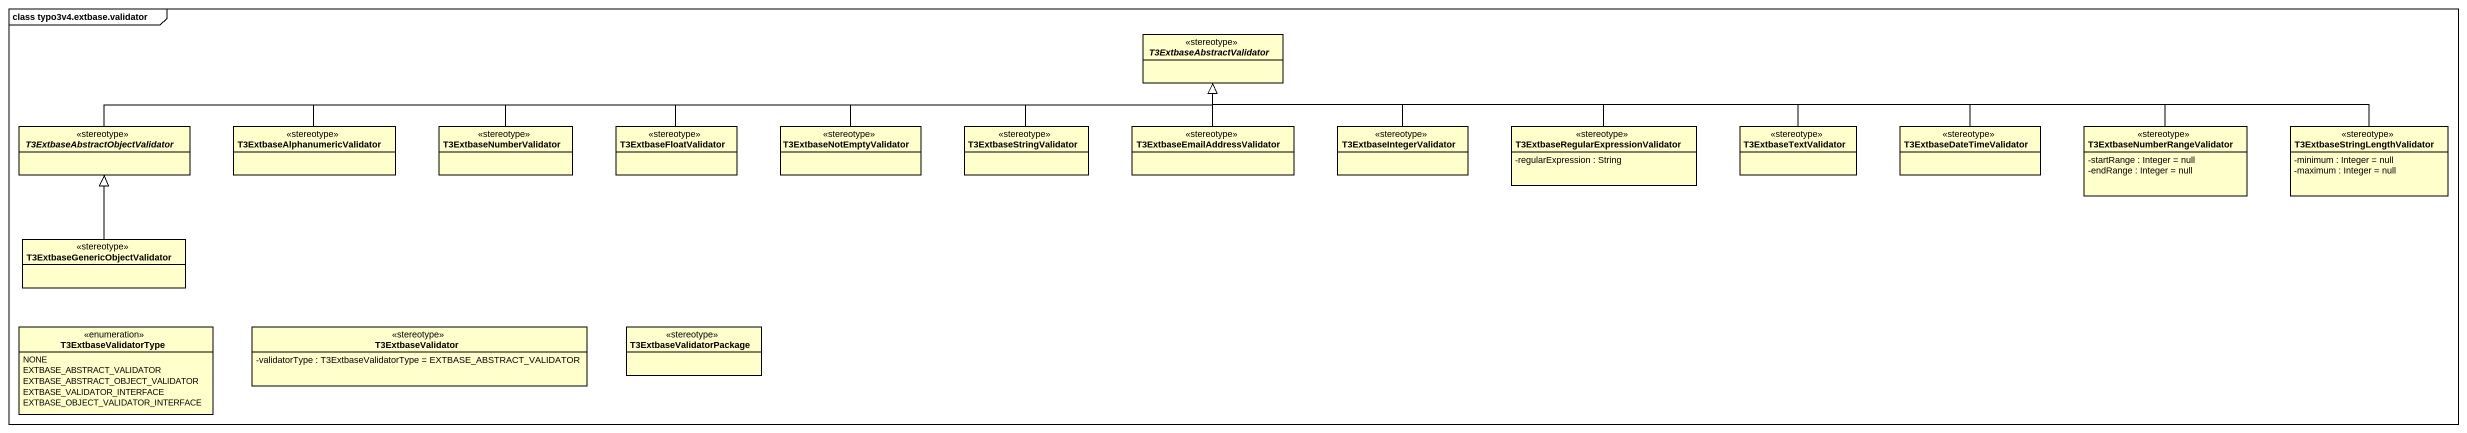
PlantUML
@startuml
mainframe class typo3v4.extbase.validator
hide circle
hide empty members
skinparam classAttributeIconSize 0
abstract class T3ExtbaseAbstractValidator <<stereotype>>
abstract class "T3ExtbaseAbstractObjectValidator" as T3ExtbaseAbstractObjectValid <<stereotype>>
class "T3ExtbaseAlphanumericValidator" as T3ExtbaseAlphanumericValidat <<stereotype>>
class T3ExtbaseNumberValidator <<stereotype>>
class T3ExtbaseFloatValidator <<stereotype>>
class T3ExtbaseNotEmptyValidator <<stereotype>>
class T3ExtbaseStringValidator <<stereotype>>
class "T3ExtbaseEmailAddressValidator" as T3ExtbaseEmailAddressValidat <<stereotype>>
class T3ExtbaseIntegerValidator <<stereotype>>
class "T3ExtbaseRegularExpressionValidator" as T3ExtbaseRegularExpressionVa <<stereotype>> {
  -regularExpression : String
}
class T3ExtbaseTextValidator <<stereotype>>
class T3ExtbaseDateTimeValidator <<stereotype>>
class "T3ExtbaseNumberRangeValidator" as T3ExtbaseNumberRangeValidato <<stereotype>> {
  -startRange : Integer = null
  -endRange : Integer = null
}
class "T3ExtbaseStringLengthValidator" as T3ExtbaseStringLengthValidat <<stereotype>> {
  -minimum : Integer = null
  -maximum : Integer = null
}
class "T3ExtbaseGenericObjectValidator" as T3ExtbaseGenericObjectValida <<stereotype>>
enum T3ExtbaseValidatorType {
  NONE
  EXTBASE_ABSTRACT_VALIDATOR
  EXTBASE_ABSTRACT_OBJECT_VALIDATOR
  EXTBASE_VALIDATOR_INTERFACE
  EXTBASE_OBJECT_VALIDATOR_INTERFACE
}
class T3ExtbaseValidator <<stereotype>> {
  -validatorType : T3ExtbaseValidatorType = EXTBASE_ABSTRACT_VALIDATOR
}
class T3ExtbaseValidatorPackage <<stereotype>>
T3ExtbaseAbstractObjectValid -right-|> T3ExtbaseAbstractValidator
T3ExtbaseAlphanumericValidat -right-|> T3ExtbaseAbstractValidator
T3ExtbaseNumberValidator -right-|> T3ExtbaseAbstractValidator
T3ExtbaseFloatValidator -right-|> T3ExtbaseAbstractValidator
T3ExtbaseNotEmptyValidator -right-|> T3ExtbaseAbstractValidator
T3ExtbaseStringValidator -right-|> T3ExtbaseAbstractValidator
T3ExtbaseEmailAddressValidat -up-|> T3ExtbaseAbstractValidator
T3ExtbaseIntegerValidator -left-|> T3ExtbaseAbstractValidator
T3ExtbaseRegularExpressionVa -left-|> T3ExtbaseAbstractValidator
T3ExtbaseTextValidator -left-|> T3ExtbaseAbstractValidator
T3ExtbaseDateTimeValidator -left-|> T3ExtbaseAbstractValidator
T3ExtbaseNumberRangeValidato -left-|> T3ExtbaseAbstractValidator
T3ExtbaseStringLengthValidat -left-|> T3ExtbaseAbstractValidator
T3ExtbaseGenericObjectValida -up-|> T3ExtbaseAbstractObjectValid
@enduml
